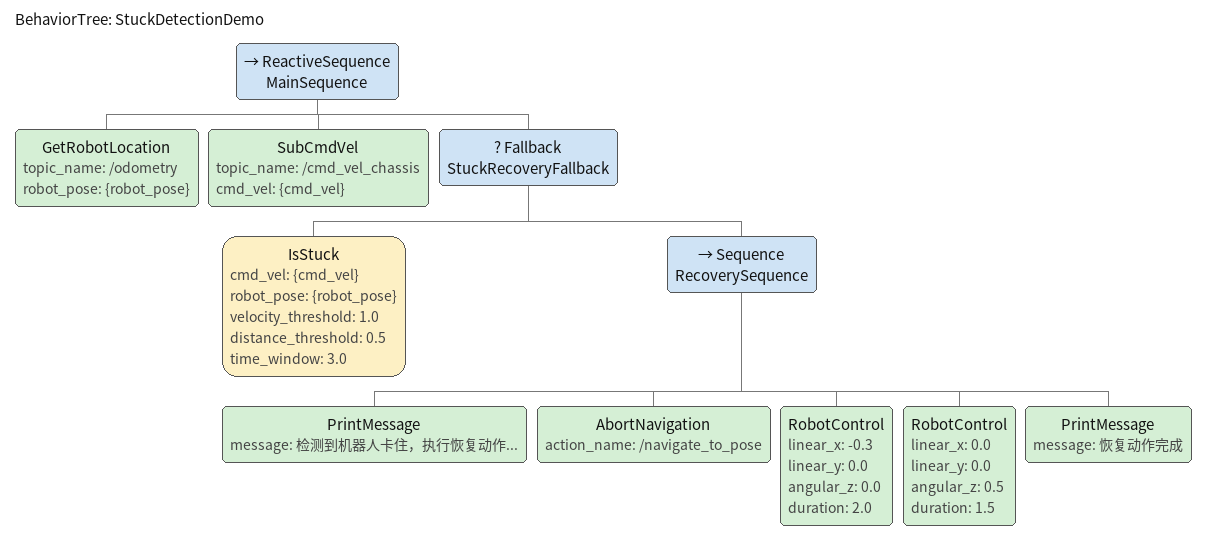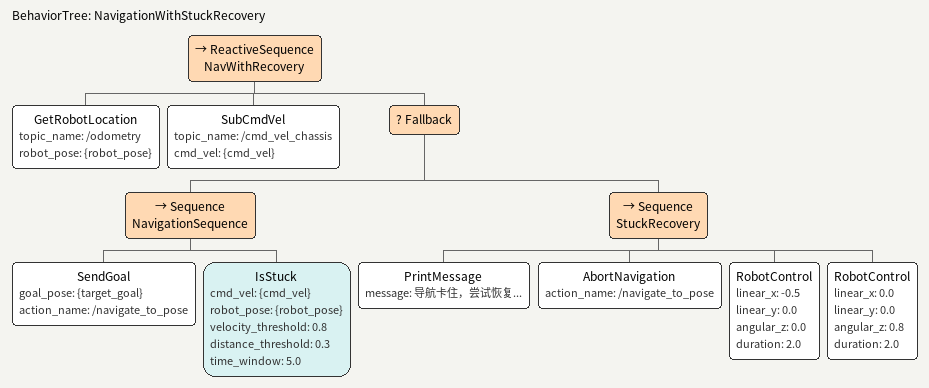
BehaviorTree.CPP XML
<?xml version="1.0" encoding="UTF-8"?>
<root BTCPP_format="4"
      main_tree_to_execute="StuckDetectionDemo">

  <BehaviorTree ID="StuckDetectionDemo">
    <ReactiveSequence name="MainSequence">

      <!-- 1. 订阅里程计获取机器人位置 -->
      <GetRobotLocation topic_name="/odometry"
                        robot_pose="{robot_pose}"/>

      <!-- 2. 订阅速度命令 -->
      <SubCmdVel topic_name="/cmd_vel_chassis"
                 cmd_vel="{cmd_vel}"/>

      <!-- 3. 卡死检测 + 恢复 -->
      <Fallback name="StuckRecoveryFallback">

        <!-- 正常情况：没有卡住，继续执行 -->
        <IsStuck cmd_vel="{cmd_vel}"
                 robot_pose="{robot_pose}"
                 velocity_threshold="1.0"
                 distance_threshold="0.5"
                 time_window="3.0"/>

        <!-- 卡住时执行恢复序列 -->
        <Sequence name="RecoverySequence">
          <PrintMessage message="检测到机器人卡住，执行恢复动作..."/>

          <!-- 取消当前导航 -->
          <AbortNavigation action_name="/navigate_to_pose"/>

          <!-- 后退恢复 -->
          <RobotControl linear_x="-0.3"
                        linear_y="0.0"
                        angular_z="0.0"
                        duration="2.0"/>

          <!-- 原地转向 -->
          <RobotControl linear_x="0.0"
                        linear_y="0.0"
                        angular_z="0.5"
                        duration="1.5"/>

          <PrintMessage message="恢复动作完成"/>
        </Sequence>

      </Fallback>

    </ReactiveSequence>
  </BehaviorTree>

  <!-- ========================================
       更复杂的示例：导航 + 卡死检测
       ======================================== -->

  <BehaviorTree ID="NavigationWithStuckRecovery">
    <ReactiveSequence name="NavWithRecovery">

      <!-- 订阅数据 -->
      <GetRobotLocation topic_name="/odometry"
                        robot_pose="{robot_pose}"/>
      <SubCmdVel topic_name="/cmd_vel_chassis"
                 cmd_vel="{cmd_vel}"/>

      <!-- 导航 + 卡死监控 -->
      <Fallback>

        <!-- 正常导航 -->
        <Sequence name="NavigationSequence">
          <SendGoal goal_pose="{target_goal}"
                    action_name="/navigate_to_pose"/>
          <IsStuck cmd_vel="{cmd_vel}"
                   robot_pose="{robot_pose}"
                   velocity_threshold="0.8"
                   distance_threshold="0.3"
                   time_window="5.0"/>
        </Sequence>

        <!-- 卡住恢复 -->
        <Sequence name="StuckRecovery">
          <PrintMessage message="导航卡住，尝试恢复..."/>
          <AbortNavigation action_name="/navigate_to_pose"/>
          <RobotControl linear_x="-0.5" linear_y="0.0" angular_z="0.0" duration="2.0"/>
          <RobotControl linear_x="0.0" linear_y="0.0" angular_z="0.8" duration="2.0"/>
        </Sequence>

      </Fallback>

    </ReactiveSequence>
  </BehaviorTree>

  <!-- ========================================
       Groot 节点模型描述
       ======================================== -->

</root>
